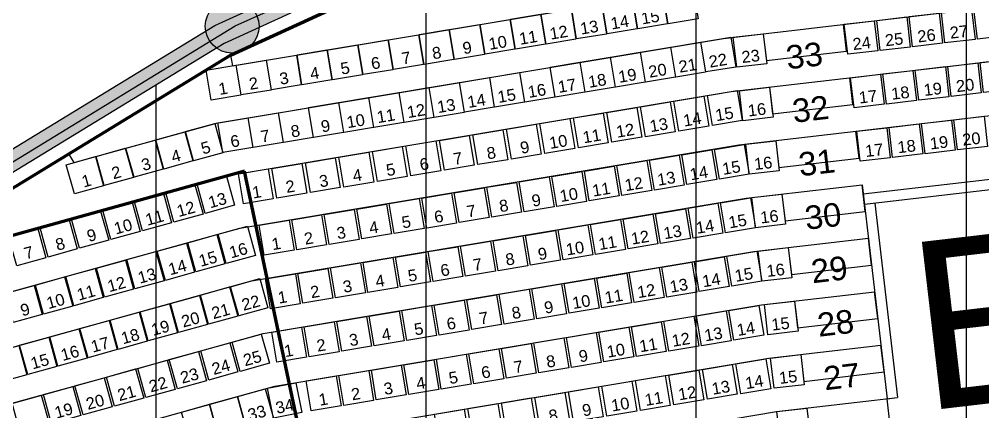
# Model space of a CAD drawing. Header units: millimetres. Extents: x -76108 to 202332, y 27411 to 140378.
# Drawn here: x 90624 to 104948, y 125878 to 131708 of the extents above; entities that cross this region are included whole.
import ezdxf
from ezdxf.enums import TextEntityAlignment as Align

# ---------------------------------------------------------------- set-up
doc = ezdxf.new("R2010")
doc.units = ezdxf.units.MM
doc.header["$LTSCALE"] = 100
for name, color, linetype in [('_insida yttervägg arena', 6, 'CONTINUOUS'), ('A-3312-EA-', 7, 'CONTINUOUS'), ('A-3312-FYLL', 7, 'CONTINUOUS'), ('A-3320-EA-', 3, 'CONTINUOUS'), ('A-3320-FYLL', 3, 'CONTINUOUS'), ('C-RADER', 252, 'CONTINUOUS'), ('C-STOLAR', 1, 'CONTINUOUS'), ('C-STOLNUMMER', 7, 'CONTINUOUS'), ('E-RADER', 252, 'CONTINUOUS'), ('E-RADNUMMER', 4, 'CONTINUOUS'), ('E-STOLAR', 1, 'CONTINUOUS'), ('E-STOLNUMMER', 7, 'CONTINUOUS'), ('E-TRAPPA', 254, 'CONTINUOUS'), ('G-STOLAR_TELE_2', 3, 'CONTINUOUS'), ('LINOR_HÄNG', 40, 'CONTINUOUS'), ('SEKTIONS_NR', 4, 'CONTINUOUS')]:
    doc.layers.add(name, color=color, linetype=linetype)
doc.layers.add('SEKTIONER', color=4, linetype='CONTINUOUS', lineweight=70)
doc.styles.add('ARIAL', font='arial.ttf')

# ---------------------------------------------------------------- blocks, each defined once
blk = doc.blocks.new('*U32')
at = {"layer": 'G-STOLAR_TELE_2'}
blk.add_circle((0, 0), 400, dxfattribs=at)

msp = doc.modelspace()

# ---------------------------------------------------------------- hatches: boundary and pattern name
at = {"layer": 'A-3312-FYLL'}
msp.add_hatch(color=256, dxfattribs=at).paths.add_polyline_path([(122475.6, 138108.9), (118752.6, 138108.9), (115029.6, 138108.9), (107672.7, 136974.1), (100547, 134829), (93531.7, 131615.3), (86845.2, 127542.4), (80332, 122511.2), (76121.3, 118536.8), (76355.9, 118345.7), (80475.7, 122234.3), (87014.8, 127294.4), (93672.7, 131349.9), (100653.2, 134547.7), (107739.1, 136680.8), (107924.6, 136709.4), (115052.6, 137808.9), (118752.6, 137808.9), (122452.6, 137808.9), (129766.1, 136680.8), (136852, 134547.7), (143832.5, 131349.9), (150490.4, 127294.4), (157029.5, 122234.3), (161149.3, 118345.7), (161383.9, 118536.8), (157173.2, 122511.2), (150660, 127542.4), (143973.5, 131615.3), (136958.2, 134829), (129832.5, 136974.1)])
at = {"layer": 'A-3320-FYLL'}
msp.add_hatch(color=256, dxfattribs=at).paths.add_polyline_path([(94189.5, 131605.2, 1), (93389.5, 131605.2, 1)])

# ---------------------------------------------------------------- linework, layer by layer
at = {"layer": '_insida yttervägg arena', "color": 9}
msp.add_lwpolyline([(74557, 113491), (77541.2, 117380.2), (76272.7, 118453.5), (80813.5, 122711.6), (86959.7, 127411.5), (93832, 131612.2), (100713.1, 134688.2), (107535.6, 136865.9), (114968.5, 137946.5), (122659.7, 137967.8), (130049.6, 136760.8), (136914.6, 134715.8), (144135, 131340.6), (150884.1, 127310.9)], dxfattribs=at)
at = {"layer": 'A-3312-EA-'}
for p, q in [((93531.7, 131615.3), (100547, 134829)), ((100653.2, 134547.7), (93672.7, 131349.9)), ((86844.5, 127541.9), (93531.7, 131615.3)), ((93672.7, 131349.9), (87014.8, 127294.4))]:
    msp.add_line(p, q, dxfattribs=at)
at = {"layer": 'C-RADER'}
for p, q in [((93766.7, 131173), (87127.9, 127129.1)), ((89008.9, 128075.5), (93728.6, 129384.9)), ((86958.3, 126676.4), (93901.8, 128602.8)), ((87221.4, 125919.1), (94075.1, 127820.6)), ((87484.4, 125161.9), (94248.3, 127038.5)), ((87747.5, 124404.7), (94421.5, 126256.3))]:
    msp.add_line(p, q, dxfattribs=at)
at = {"layer": 'C-STOLAR'}
for points in [[(93823.5, 128944.3), (93389.9, 128824), (93269.6, 129257.6), (93703.2, 129377.9)], [(93356.1, 128814.6), (92922.5, 128694.3), (92802.2, 129127.9), (93235.8, 129248.2)], [(92888.8, 128685), (92455.2, 128564.7), (92334.9, 128998.3), (92768.5, 129118.6)], [(92421.4, 128555.3), (91987.8, 128435), (91867.5, 128868.6), (92301.1, 128988.9)], [(91954.1, 128425.6), (91520.5, 128305.3), (91400.2, 128739), (91833.8, 128859.3)], [(91486.7, 128296), (91053.1, 128175.7), (90932.8, 128609.3), (91366.4, 128729.6)], [(94135.5, 128200.6), (93701.9, 128080.3), (93581.6, 128513.9), (94015.2, 128634.2)], [(91019.4, 128166.3), (90585.8, 128046), (90465.5, 128479.6), (90899.1, 128599.9)], [(93682.6, 128075), (93249, 127954.7), (93128.7, 128388.3), (93562.3, 128508.6)], [(93229.7, 127949.3), (92796.1, 127829), (92675.8, 128262.6), (93109.4, 128382.9)], [(92776.8, 127823.7), (92343.2, 127703.4), (92222.9, 128137), (92656.5, 128257.3)], [(92323.9, 127698), (91890.3, 127577.7), (91770, 128011.3), (92203.6, 128131.6)], [(91871, 127572.4), (91437.4, 127452.1), (91317.1, 127885.7), (91750.7, 128006)], [(91418.1, 127446.7), (90984.5, 127326.4), (90864.2, 127760), (91297.8, 127880.3)], [(94320.3, 127421.7), (93886.7, 127301.4), (93766.4, 127735), (94200, 127855.3)], [(90965.2, 127321.1), (90531.6, 127200.8), (90411.3, 127634.4), (90844.9, 127754.7)], [(93872.2, 127297.4), (93438.6, 127177.1), (93318.3, 127610.7), (93751.9, 127731)], [(93424.1, 127173.1), (92990.5, 127052.7), (92870.2, 127486.4), (93303.8, 127606.7)], [(92528, 126924.4), (92094.4, 126804.1), (91974.1, 127237.7), (92407.7, 127358)], [(92976.1, 127048.7), (92542.4, 126928.4), (92422.1, 127362.1), (92855.8, 127482.4)], [(92079.9, 126800.1), (91646.3, 126679.8), (91526, 127113.4), (91959.6, 127233.7)], [(91631.8, 126675.8), (91198.2, 126555.5), (91077.9, 126989.1), (91511.5, 127109.4)], [(91183.8, 126551.5), (90750.1, 126431.2), (90629.8, 126864.8), (91063.5, 126985.1)], [(94343.2, 126597.8), (93909.6, 126477.5), (93789.3, 126911.1), (94222.9, 127031.4)], [(90735.7, 126427.2), (90302.1, 126306.9), (90181.8, 126740.5), (90615.4, 126860.8)], [(93408.5, 126338.5), (92974.9, 126218.2), (92854.6, 126651.8), (93288.2, 126772.1)], [(93875.9, 126468.2), (93442.2, 126347.9), (93321.9, 126781.5), (93755.6, 126901.8)], [(92941.2, 126208.8), (92507.6, 126088.5), (92387.2, 126522.2), (92820.9, 126642.5)], [(92473.8, 126079.2), (92040.2, 125958.9), (91919.9, 126392.5), (92353.5, 126512.8)], [(92006.5, 125949.5), (91572.9, 125829.2), (91452.6, 126262.8), (91886.2, 126383.1)], [(91539.1, 125819.9), (91105.5, 125699.6), (90985.2, 126133.2), (91418.8, 126253.5)], [(94401.4, 125783.7), (93987, 125668.8), (93866.7, 126102.4), (94281.1, 126217.4)], [(94823.2, 125867.3), (94401.4, 125783.7), (94313.9, 126225.2), (94735.7, 126308.7)], [(91071.8, 125690.2), (90638.2, 125569.9), (90517.9, 126003.5), (90951.5, 126123.8)], [(93987, 125668.8), (93572.7, 125553.8), (93452.4, 125987.5), (93866.7, 126102.4)], [(93572.7, 125553.8), (93158.4, 125438.9), (93038, 125872.5), (93452.4, 125987.5)]]:
    msp.add_lwpolyline(points, close=True, dxfattribs=at)
at = {"layer": 'E-RADER'}
for p, q in [((100724, 134360.1), (93766.7, 131173)), ((93792.6, 131017.7), (100983.7, 132217.5)), ((101096, 131425.2), (107958.4, 132226.5)), ((93555.3, 130167.1), (101096, 131425.2)), ((101208.3, 130632.9), (108029.3, 131429.3)), ((93766.7, 131173), (93792.6, 131017.7)), ((93728.6, 129384.9), (101208.3, 130632.9)), ((101320.6, 129840.6), (108100.3, 130632.2)), ((91440.7, 129580.4), (93555.3, 130167.1)), ((93901.8, 128602.8), (101320.6, 129840.6)), ((91440.7, 129580.4), (91362.7, 129708.6)), ((101432.9, 129048.2), (103155.8, 129249.4)), ((94075.1, 127820.6), (101432.9, 129048.2)), ((101545.2, 128255.9), (103248.6, 128454.8)), ((94248.3, 127038.5), (101545.2, 128255.9)), ((101657.4, 127463.6), (103341.4, 127660.2)), ((94421.5, 126256.3), (101657.4, 127463.6)), ((101769.7, 126671.3), (103434.2, 126865.6)), ((94594.8, 125474.2), (101769.7, 126671.3)), ((101882, 125878.9), (103680.9, 126089)), ((94768, 124692), (101882, 125878.9))]:
    msp.add_line(p, q, dxfattribs=at)
at = {"layer": 'E-STOLAR'}
for points in [[(100262.3, 131640.9), (99818.4, 131566.9), (99744.3, 132010.8), (100188.2, 132084.8)], [(100716, 131716.6), (100272.1, 131642.6), (100198.1, 132086.5), (100641.9, 132160.5)], [(99354.8, 131489.5), (98910.9, 131415.5), (98836.9, 131859.3), (99280.7, 131933.4)], [(99808.5, 131565.2), (99364.7, 131491.2), (99290.6, 131935), (99734.5, 132009.1)], [(98901.1, 131413.8), (98457.2, 131339.8), (98383.2, 131783.6), (98827, 131857.7)], [(104352.3, 131352.4), (103905.4, 131300.2), (103853.2, 131747.2), (104300.1, 131799.3)], [(104834.1, 131408.6), (104387.1, 131356.4), (104334.9, 131803.4), (104781.9, 131855.6)], [(105315.8, 131464.9), (104868.8, 131412.7), (104816.6, 131859.6), (105263.6, 131911.8)], [(97993.6, 131262.4), (97549.8, 131188.4), (97475.7, 131632.2), (97919.6, 131706.3)], [(98447.3, 131338.1), (98003.5, 131264.1), (97929.4, 131707.9), (98373.3, 131782)], [(103388.9, 131239.9), (102941.9, 131187.7), (102889.7, 131634.7), (103336.7, 131686.8)], [(103870.6, 131296.1), (103423.6, 131243.9), (103371.5, 131690.9), (103818.4, 131743.1)], [(97086.2, 131111), (96642.3, 131037), (96568.2, 131480.8), (97012.1, 131554.9)], [(97539.9, 131186.7), (97096, 131112.7), (97022, 131556.5), (97465.8, 131630.6)], [(96178.7, 130959.6), (95734.8, 130885.6), (95660.8, 131329.4), (96104.6, 131403.5)], [(96632.4, 131035.3), (96188.6, 130961.3), (96114.5, 131405.1), (96558.4, 131479.2)], [(100828.6, 130924.4), (100384.7, 130850.3), (100310.7, 131294.2), (100754.5, 131368.2)], [(101277.4, 130999.2), (100833.5, 130925.2), (100759.5, 131369.1), (101203.3, 131443.1)], [(101737.8, 131047.1), (101290.8, 130994.9), (101238.6, 131441.9), (101685.6, 131494.1)], [(95271.2, 130808.2), (94827.4, 130734.2), (94753.3, 131178), (95197.2, 131252.1)], [(95725, 130883.9), (95281.1, 130809.9), (95207.1, 131253.7), (95650.9, 131327.8)], [(99931, 130774.6), (99487.1, 130700.6), (99413.1, 131144.4), (99856.9, 131218.5)], [(100379.8, 130849.5), (99935.9, 130775.4), (99861.9, 131219.3), (100305.7, 131293.4)], [(94367.9, 130657.5), (93924, 130583.5), (93849.9, 131027.3), (94293.8, 131101.4)], [(94817.5, 130732.5), (94373.7, 130658.5), (94299.6, 131102.3), (94743.5, 131176.4)], [(99033.4, 130624.9), (98589.5, 130550.8), (98515.5, 130994.7), (98959.3, 131068.7)], [(99482.2, 130699.7), (99038.3, 130625.7), (98964.3, 131069.5), (99408.1, 131143.6)], [(105408.6, 130670.3), (104961.6, 130618.1), (104909.4, 131065), (105356.4, 131117.2)], [(93919.4, 130582.7), (93475.6, 130508.6), (93401.5, 130952.5), (93845.4, 131026.6)], [(98584.6, 130550), (98140.7, 130475.9), (98066.7, 130919.8), (98510.5, 130993.8)], [(103963.4, 130501.5), (103516.4, 130449.3), (103464.2, 130896.3), (103911.2, 130948.5)], [(104445.1, 130557.8), (103998.2, 130505.6), (103946, 130952.5), (104392.9, 131004.7)], [(104926.8, 130614), (104479.9, 130561.8), (104427.7, 131008.8), (104874.7, 131061)], [(97687, 130400.2), (97243.1, 130326.2), (97169.1, 130770), (97613, 130844.1)], [(98135.8, 130475.1), (97691.9, 130401), (97617.9, 130844.9), (98061.8, 130919)], [(103481.7, 130445.3), (103034.7, 130393.1), (102982.5, 130840.1), (103429.5, 130892.2)], [(96789.4, 130250.5), (96345.6, 130176.4), (96271.5, 130620.3), (96715.4, 130694.3)], [(97238.2, 130325.3), (96794.3, 130251.3), (96720.3, 130695.2), (97164.2, 130769.2)], [(101373.2, 130204.2), (100929.3, 130130.1), (100855.2, 130574), (101299.1, 130648)], [(101830.6, 130252.5), (101383.6, 130200.3), (101331.4, 130647.3), (101778.4, 130699.4)], [(95891.8, 130100.7), (95448, 130026.7), (95373.9, 130470.5), (95817.8, 130544.6)], [(96340.6, 130175.6), (95896.8, 130101.5), (95822.7, 130545.4), (96266.6, 130619.5)], [(100875, 130121.1), (100431.2, 130047), (100357.1, 130490.9), (100801, 130564.9)], [(94994.2, 129951), (94550.4, 129876.9), (94476.3, 130320.8), (94920.2, 130394.8)], [(95443, 130025.8), (94999.2, 129951.8), (94925.1, 130395.6), (95369, 130469.7)], [(99878.8, 129954.9), (99435, 129880.8), (99360.9, 130324.7), (99804.8, 130398.7)], [(100376.9, 130038), (99933.1, 129963.9), (99859, 130407.8), (100302.9, 130481.8)], [(94096.6, 129801.2), (93652.8, 129727.1), (93578.7, 130171), (94022.6, 130245.1)], [(94545.4, 129876.1), (94101.6, 129802), (94027.5, 130245.9), (94471.4, 130319.9)], [(98882.6, 129788.6), (98438.7, 129714.6), (98364.7, 130158.4), (98808.5, 130232.5)], [(99380.7, 129871.7), (98936.8, 129797.7), (98862.8, 130241.6), (99306.6, 130315.6)], [(104537.9, 129763.2), (104090.9, 129711), (104038.7, 130157.9), (104485.7, 130210.1)], [(105019.6, 129819.4), (104572.7, 129767.2), (104520.5, 130214.2), (104967.4, 130266.4)], [(93650.2, 129726.4), (93216.6, 129606.1), (93096.3, 130039.8), (93529.9, 130160.1)], [(97886.4, 129622.4), (97442.5, 129548.4), (97368.4, 129992.2), (97812.3, 130066.3)], [(98384.5, 129705.5), (97940.6, 129631.5), (97866.6, 130075.3), (98310.4, 130149.4)], [(103574.4, 129650.7), (103127.5, 129598.5), (103075.3, 130045.5), (103522.3, 130097.6)], [(104056.2, 129706.9), (103609.2, 129654.7), (103557, 130101.7), (104004, 130153.9)], [(93207, 129603.5), (92773.4, 129483.2), (92653.1, 129916.8), (93086.7, 130037.1)], [(97388.2, 129539.3), (96944.4, 129465.3), (96870.3, 129909.1), (97314.2, 129983.2)], [(92320.5, 129357.5), (91886.8, 129237.2), (91766.5, 129670.8), (92200.2, 129791.1)], [(92763.7, 129480.5), (92330.1, 129360.2), (92209.8, 129793.8), (92643.4, 129914.1)], [(96392, 129373.1), (95948.1, 129299), (95874.1, 129742.9), (96318, 129817)], [(96890.1, 129456.2), (96446.3, 129382.2), (96372.2, 129826), (96816.1, 129900.1)], [(101476.4, 129406.2), (101032.5, 129332.2), (100958.5, 129776), (101402.3, 129850.1)], [(101923.3, 129457.9), (101476.4, 129405.7), (101424.2, 129852.7), (101871.1, 129904.8)], [(91877.2, 129234.5), (91443.6, 129114.2), (91323.3, 129547.8), (91756.9, 129668.1)], [(95395.8, 129206.9), (94951.9, 129132.8), (94877.9, 129576.7), (95321.7, 129650.8)], [(95893.9, 129290), (95450, 129215.9), (95376, 129659.8), (95819.8, 129733.9)], [(100509.7, 129245), (100065.9, 129170.9), (99991.8, 129614.8), (100435.7, 129688.8)], [(100993.1, 129325.6), (100549.2, 129251.5), (100475.1, 129695.4), (100919, 129769.5)], [(94897.7, 129123.8), (94453.8, 129049.7), (94379.7, 129493.6), (94823.6, 129567.6)], [(99543.1, 129083.7), (99099.2, 129009.6), (99025.2, 129453.5), (99469, 129527.6)], [(100026.4, 129164.3), (99582.6, 129090.3), (99508.5, 129534.1), (99952.4, 129608.2)], [(94399.6, 129040.7), (93955.7, 128966.6), (93881.6, 129410.5), (94325.5, 129484.5)], [(98576.5, 128922.4), (98132.6, 128848.4), (98058.5, 129292.2), (98502.4, 129366.3)], [(99059.8, 129003), (98615.9, 128929), (98541.9, 129372.9), (98985.7, 129446.9)], [(97609.8, 128761.1), (97166, 128687.1), (97091.9, 129130.9), (97535.8, 129205)], [(98093.1, 128841.8), (97649.3, 128767.7), (97575.2, 129211.6), (98019.1, 129285.6)], [(97126.5, 128680.5), (96682.6, 128606.4), (96608.6, 129050.3), (97052.4, 129124.4)], [(102016.1, 128663.3), (101569.2, 128611.1), (101517, 129058.1), (101963.9, 129110.2)], [(96159.9, 128519.2), (95716, 128445.2), (95641.9, 128889), (96085.8, 128963.1)], [(96643.2, 128599.9), (96199.3, 128525.8), (96125.3, 128969.7), (96569.1, 129043.7)], [(101085.8, 128531), (100642, 128456.9), (100567.9, 128900.8), (101011.8, 128974.9)], [(101569.2, 128611.6), (101125.3, 128537.6), (101051.2, 128981.4), (101495.1, 129055.5)], [(95193.2, 128357.9), (94749.4, 128283.9), (94675.3, 128727.8), (95119.2, 128801.8)], [(95676.5, 128438.6), (95232.7, 128364.5), (95158.6, 128808.4), (95602.5, 128882.4)], [(100119.2, 128369.7), (99675.3, 128295.7), (99601.3, 128739.5), (100045.1, 128813.6)], [(100602.5, 128450.4), (100158.7, 128376.3), (100084.6, 128820.2), (100528.5, 128894.2)], [(94709.9, 128277.3), (94266, 128203.3), (94192, 128647.1), (94635.8, 128721.2)], [(99152.6, 128208.4), (98708.7, 128134.4), (98634.6, 128578.3), (99078.5, 128652.3)], [(99635.9, 128289.1), (99192, 128215), (99118, 128658.9), (99561.8, 128733)], [(98185.9, 128047.2), (97742.1, 127973.1), (97668, 128417), (98111.9, 128491)], [(98669.2, 128127.8), (98225.4, 128053.8), (98151.3, 128497.6), (98595.2, 128571.7)], [(97702.6, 127966.5), (97258.7, 127892.5), (97184.7, 128336.3), (97628.5, 128410.4)], [(96736, 127805.3), (96292.1, 127731.2), (96218, 128175.1), (96661.9, 128249.1)], [(97219.3, 127885.9), (96775.4, 127811.8), (96701.4, 128255.7), (97145.2, 128329.8)], [(101661.9, 127817), (101218.1, 127743), (101144, 128186.8), (101587.9, 128260.9)], [(102108.9, 127868.7), (101661.9, 127816.5), (101609.7, 128263.5), (102056.7, 128315.6)], [(95769.3, 127644), (95325.5, 127569.9), (95251.4, 128013.8), (95695.3, 128087.8)], [(96252.6, 127724.6), (95808.8, 127650.6), (95734.7, 128094.4), (96178.6, 128168.5)], [(100695.3, 127655.8), (100251.4, 127581.7), (100177.4, 128025.6), (100621.2, 128099.6)], [(101178.6, 127736.4), (100734.8, 127662.3), (100660.7, 128106.2), (101104.6, 128180.3)], [(94802.7, 127482.7), (94358.8, 127408.6), (94284.8, 127852.5), (94728.6, 127926.6)], [(95286, 127563.3), (94842.1, 127489.3), (94768.1, 127933.2), (95212, 128007.2)], [(99728.7, 127494.5), (99284.8, 127420.4), (99210.7, 127864.3), (99654.6, 127938.3)], [(100212, 127575.1), (99768.1, 127501.1), (99694.1, 127944.9), (100137.9, 128019)], [(98762, 127333.2), (98318.2, 127259.2), (98244.1, 127703), (98688, 127777.1)], [(99245.3, 127413.8), (98801.5, 127339.8), (98727.4, 127783.7), (99171.3, 127857.7)], [(98278.7, 127252.6), (97834.8, 127178.5), (97760.8, 127622.4), (98204.6, 127696.4)], [(97312.1, 127091.3), (96868.2, 127017.2), (96794.1, 127461.1), (97238, 127535.2)], [(97795.4, 127171.9), (97351.5, 127097.9), (97277.5, 127541.7), (97721.3, 127615.8)], [(102202.2, 127074.1), (101755.3, 127021.4), (101702.6, 127468.3), (102149.5, 127521)], [(96345.4, 126930), (95901.6, 126856), (95827.5, 127299.8), (96271.4, 127373.9)], [(96828.7, 127010.7), (96384.9, 126936.6), (96310.8, 127380.5), (96754.7, 127454.5)], [(101209.5, 126932.6), (100765.6, 126858.6), (100691.6, 127302.4), (101135.4, 127376.5)], [(101692.8, 127013.3), (101248.9, 126939.2), (101174.9, 127383.1), (101618.8, 127457.1)], [(95378.8, 126768.7), (94934.9, 126694.7), (94860.9, 127138.6), (95304.7, 127212.6)], [(95862.1, 126849.4), (95418.2, 126775.3), (95344.2, 127219.2), (95788.1, 127293.2)], [(100242.9, 126771.4), (99799, 126697.3), (99724.9, 127141.2), (100168.8, 127215.2)], [(100726.2, 126852), (100282.3, 126777.9), (100208.3, 127221.8), (100652.1, 127295.9)], [(94895.5, 126688.1), (94451.6, 126614), (94377.5, 127057.9), (94821.4, 127132)], [(99759.5, 126690.7), (99315.7, 126616.7), (99241.6, 127060.5), (99685.5, 127134.6)], [(98792.9, 126529.4), (98349, 126455.4), (98275, 126899.3), (98718.8, 126973.3)], [(99276.2, 126610.1), (98832.3, 126536), (98758.3, 126979.9), (99202.2, 127053.9)], [(97826.3, 126368.2), (97382.4, 126294.1), (97308.3, 126738), (97752.2, 126812)], [(98309.6, 126448.8), (97865.7, 126374.7), (97791.7, 126818.6), (98235.5, 126892.7)], [(96859.6, 126206.9), (96415.8, 126132.8), (96341.7, 126576.7), (96785.6, 126650.8)], [(97342.9, 126287.5), (96899.1, 126213.5), (96825, 126657.3), (97268.9, 126731.4)], [(101797.2, 126219.6), (101353.3, 126145.6), (101279.3, 126589.4), (101723.1, 126663.5)], [(102294.5, 126279.5), (101847.5, 126227.3), (101795.3, 126674.3), (102242.3, 126726.4)], [(95893, 126045.6), (95449.1, 125971.6), (95375.1, 126415.4), (95818.9, 126489.5)], [(96376.3, 126126.3), (95932.4, 126052.2), (95858.4, 126496.1), (96302.2, 126570.1)], [(100801, 126053.4), (100357.1, 125979.4), (100283.1, 126423.2), (100726.9, 126497.3)], [(101299.1, 126136.5), (100855.2, 126062.5), (100781.2, 126506.3), (101225, 126580.4)], [(95409.7, 125965), (94965.8, 125890.9), (94891.7, 126334.8), (95335.6, 126408.8)], [(100302.9, 125970.3), (99859, 125896.3), (99784.9, 126340.1), (100228.8, 126414.2)], [(99306.6, 125804.1), (98862.8, 125730), (98788.7, 126173.9), (99232.6, 126248)], [(99804.7, 125887.2), (99360.9, 125813.1), (99286.8, 126257), (99730.7, 126331.1)], [(98310.4, 125637.9), (97866.5, 125563.8), (97792.5, 126007.7), (98236.3, 126081.7)], [(98808.5, 125721), (98364.6, 125646.9), (98290.6, 126090.8), (98734.5, 126164.9)], [(97314.2, 125471.7), (96870.3, 125397.6), (96796.3, 125841.5), (97240.1, 125915.5)], [(97812.3, 125554.8), (97368.4, 125480.7), (97294.4, 125924.6), (97738.2, 125998.6)], [(102387.2, 125484.9), (101940.3, 125432.7), (101888.1, 125879.7), (102335.1, 125931.8)]]:
    msp.add_lwpolyline(points, close=True, dxfattribs=at)
at = {"layer": 'E-TRAPPA'}
for p, q in [((103171.6, 129114.2), (106533.4, 129506.7)), ((103189.6, 128960.2), (106551.4, 129352.7)), ((103155.8, 129249.4), (103527, 126071)), ((103343.6, 128978.2), (103680.9, 126089)), ((103527, 126071), (103680.9, 126089))]:
    msp.add_line(p, q, dxfattribs=at)
for points in [[(101685.6, 131494.1), (101732, 131096.8), (102923.9, 131235.9), (102877.5, 131633.2)], [(101778.4, 130699.4), (101824.8, 130302.1), (103016.7, 130441.3), (102970.3, 130838.6)], [(101871.1, 129904.8), (101917.5, 129507.5), (103109.4, 129646.7), (103063, 130044)], [(101963.9, 129110.2), (102010.3, 128712.9), (103202.2, 128852.1), (103155.8, 129249.4)], [(102056.7, 128315.6), (102103.1, 127918.3), (103295, 128057.5), (103248.6, 128454.8)], [(102149.5, 127521), (102195.9, 127123.7), (103387.8, 127262.9), (103341.4, 127660.2)], [(102242.3, 126726.4), (102288.7, 126329.1), (103480.6, 126468.3), (103434.2, 126865.6)], [(102335.1, 125931.8), (102381.4, 125534.5), (103573.3, 125673.7), (103527, 126071)]]:
    msp.add_lwpolyline(points, dxfattribs=at)
at = {"layer": 'LINOR_HÄNG'}
for p, q in [((104700.1, 135765.9), (104700.1, 32434.1)), ((100685.1, 134557.3), (100685.1, 33642.7)), ((96670.1, 132723), (96670.1, 35477)), ((92655.1, 130730.1), (92655.1, 37469.9))]:
    msp.add_line(p, q, dxfattribs=at)
at = {"layer": 'SEKTIONER'}
for p, q in [((93972.4, 129452.6), (88407.9, 127908.8)), ((99645.3, 102672.4), (93972.4, 129452.6))]:
    msp.add_line(p, q, dxfattribs=at)
msp.add_lwpolyline([(76512.3, 118218.3), (80571.6, 122049.8), (87127.9, 127129.1), (93766.7, 131173), (100724, 134360.1), (107783.4, 136485.2), (107846.1, 136494.9)], dxfattribs=at)

# ---------------------------------------------------------------- block references
at = {"layer": 'A-3320-EA-'}
msp.add_blockref('*U32', (93789.5, 131605.2), dxfattribs=at)

# ---------------------------------------------------------------- texts
at = {"layer": 'C-STOLNUMMER', "style": 'ARIAL'}
for s, rotation, p in [('13', 15.50621, (93606.7, 128884.1)), ('12', 15.50621, (93139.3, 128754.5)), ('11', 15.50621, (92672, 128624.8)), ('10', 15.50621, (92204.6, 128495.1)), ('9', 15.50621, (91737.3, 128365.5)), ('8', 15.50621, (91269.9, 128235.8)), ('16', 15.50621, (93918.7, 128140.5)), ('7', 15.50621, (90802.6, 128106.2)), ('15', 15.50621, (93465.8, 128014.8)), ('14', 15.50621, (93012.9, 127889.2)), ('13', 15.50621, (92560, 127763.5)), ('12', 15.50621, (92107.1, 127637.9)), ('10', 15.50621, (91201.3, 127386.6)), ('11', 15.50621, (91654.2, 127512.2)), ('9', 15.50621, (90748.4, 127260.9)), ('22', 15.50621, (94103.5, 127361.5)), ('20', 15.50621, (93207.3, 127112.9)), ('21', 15.50621, (93655.4, 127237.2)), ('19', 15.50621, (92759.3, 126988.6)), ('18', 15.50621, (92311.2, 126864.3)), ('17', 15.50621, (91863.1, 126740)), ('16', 15.50621, (91415, 126615.6)), ('25', 15.50621, (94126.4, 126537.7)), ('15', 15.50621, (90967, 126491.3)), ('24', 15.50621, (93659.1, 126408)), ('23', 15.50621, (93191.7, 126278.3)), ('22', 15.50621, (92724.4, 126148.7)), ('21', 15.50621, (92257, 126019)), ('20', 15.50621, (91789.7, 125889.4)), ('34', 12.82145, (94601.2, 125823.3)), ('19', 15.50621, (91322.3, 125759.7)), ('33', 15.50621, (94194.2, 125726.3))]:
    msp.add_text(s, height=175, rotation=rotation, dxfattribs=at).set_placement(p, align=Align.BOTTOM_CENTER)
at = {"layer": 'E-RADNUMMER', "style": 'ARIAL'}
for s, p in [('33', (102046, 130963.7)), ('32', (102138.8, 130169.1)), ('31', (102231.5, 129374.5)), ('30', (102324.3, 128579.9)), ('29', (102417.1, 127785.3)), ('28', (102509.9, 126990.7)), ('27', (102602.7, 126196.1))]:
    msp.add_text(s, height=350, rotation=6.65999, dxfattribs=at).set_placement(p)
at = {"layer": 'E-STOLNUMMER', "style": 'ARIAL'}
for s, rotation, p in [('15', 9.47212, (100029, 131602)), ('13', 9.47212, (99121.5, 131450.6)), ('14', 9.47212, (99575.3, 131526.3)), ('11', 9.47212, (98214.1, 131299.2)), ('12', 9.47212, (98667.8, 131374.9)), ('25', 6.65999, (103647.1, 131270)), ('26', 6.65999, (104128.9, 131326.3)), ('27', 6.65999, (104610.6, 131382.5)), ('9', 9.47212, (97306.6, 131147.8)), ('10', 9.47212, (97760.4, 131223.5)), ('24', 6.65999, (103165.4, 131213.8)), ('7', 9.47212, (96399.2, 130996.4)), ('8', 9.47212, (96852.9, 131072.1)), ('23', 6.65999, (101514.3, 131021)), ('5', 9.47212, (95491.7, 130845)), ('6', 9.47212, (95945.4, 130920.7)), ('21', 9.47212, (100586, 130883.9)), ('22', 9.47212, (101034.8, 130958.8)), ('3', 9.47212, (94584.3, 130693.6)), ('4', 9.47212, (95038, 130769.3)), ('19', 9.47212, (99688.4, 130734.1)), ('20', 9.47212, (100137.2, 130809)), ('2', 9.47212, (94130.5, 130617.9)), ('17', 9.47212, (98790.8, 130584.4)), ('18', 9.47212, (99239.6, 130659.3)), ('20', 6.65999, (104703.4, 130587.9)), ('1', 9.47212, (93676.8, 130542.2)), ('15', 9.47212, (97893.2, 130434.6)), ('16', 9.47212, (98342, 130509.5)), ('17', 6.65999, (103258.2, 130419.2)), ('18', 6.65999, (103739.9, 130475.4)), ('19', 6.65999, (104221.6, 130531.7)), ('13', 9.47212, (96995.6, 130284.9)), ('14', 9.47212, (97444.4, 130359.7)), ('11', 9.47212, (96098, 130135.1)), ('12', 9.47212, (96546.8, 130210)), ('15', 9.47212, (101130.5, 130163.7)), ('16', 6.65999, (101607.1, 130226.4)), ('9', 9.47212, (95200.4, 129985.4)), ('10', 9.47212, (95649.2, 130060.2)), ('13', 9.47212, (100155, 130000.9)), ('14', 9.47212, (100653.1, 130084)), ('7', 9.47212, (94302.8, 129835.6)), ('8', 9.47212, (94751.6, 129910.5)), ('11', 9.47212, (99158.8, 129834.7)), ('12', 9.47212, (99656.9, 129917.8)), ('6', 9.47212, (93854, 129760.7)), ('10', 9.47212, (98660.7, 129751.6)), ('19', 6.65999, (104314.4, 129737.1)), ('20', 6.65999, (104796.1, 129793.3)), ('5', 15.50621, (93433.4, 129666.3)), ('8', 9.47212, (97664.4, 129585.4)), ('9', 9.47212, (98162.5, 129668.5)), ('17', 6.65999, (103351, 129624.6)), ('18', 6.65999, (103832.7, 129680.8)), ('3', 15.50621, (92546.9, 129420.3)), ('4', 15.50621, (92990.2, 129543.3)), ('6', 9.47212, (96668.2, 129419.2)), ('7', 9.47212, (97166.3, 129502.3)), ('16', 6.65999, (101699.9, 129431.8)), ('2', 15.50621, (92103.7, 129297.4)), ('5', 9.47212, (96170.1, 129336.1)), ('14', 9.47212, (100750.4, 129285.1)), ('15', 9.47212, (101233.8, 129365.8)), ('1', 15.50621, (91660.4, 129174.4)), ('3', 9.47212, (95173.9, 129169.9)), ('4', 9.47212, (95672, 129253)), ('12', 9.47212, (99783.8, 129123.8)), ('13', 9.47212, (100267.1, 129204.5)), ('1', 9.47212, (94177.6, 129003.7)), ('2', 9.47212, (94675.7, 129086.8)), ('10', 9.47212, (98817.2, 128962.6)), ('11', 9.47212, (99300.5, 129043.2)), ('9', 9.47212, (98333.8, 128881.9)), ('7', 9.47212, (97367.2, 128720.7)), ('8', 9.47212, (97850.5, 128801.3)), ('5', 9.47212, (96400.6, 128559.4)), ('6', 9.47212, (96883.9, 128640)), ('15', 9.47212, (101326.5, 128571.2)), ('16', 6.65999, (101792.6, 128637.2)), ('4', 9.47212, (95917.2, 128478.7)), ('13', 9.47212, (100359.9, 128409.9)), ('14', 9.47212, (100843.2, 128490.5)), ('2', 9.47212, (94950.6, 128317.5)), ('3', 9.47212, (95433.9, 128398.1)), ('12', 9.47212, (99876.6, 128329.2)), ('1', 9.47212, (94467.3, 128236.8)), ('10', 9.47212, (98909.9, 128168)), ('11', 9.47212, (99393.3, 128248.6)), ('8', 9.47212, (97943.3, 128006.7)), ('9', 9.47212, (98426.6, 128087.3)), ('6', 9.47212, (96976.7, 127845.4)), ('7', 9.47212, (97460, 127926.1)), ('16', 6.65999, (101885.4, 127842.6)), ('5', 9.47212, (96493.3, 127764.8)), ('14', 9.47212, (100936, 127695.9)), ('15', 9.47212, (101419.3, 127776.6)), ('3', 9.47212, (95526.7, 127603.5)), ('4', 9.47212, (96010, 127684.1)), ('12', 9.47212, (99969.4, 127534.6)), ('13', 9.47212, (100452.7, 127615.3)), ('1', 9.47212, (94560.1, 127442.2)), ('2', 9.47212, (95043.4, 127522.9)), ('11', 9.47212, (99486, 127454)), ('9', 9.47212, (98519.4, 127292.7)), ('10', 9.47212, (99002.7, 127373.4)), ('7', 9.47212, (97552.8, 127131.5)), ('8', 9.47212, (98036.1, 127212.1)), ('5', 9.47212, (96586.1, 126970.2)), ('6', 9.47212, (97069.4, 127050.8)), ('14', 9.47212, (101450.2, 126972.8)), ('15', 6.73119, (101958, 127045.3)), ('4', 9.47212, (96102.8, 126889.5)), ('13', 9.47212, (100966.9, 126892.2)), ('2', 9.47212, (95136.2, 126728.3)), ('3', 9.47212, (95619.5, 126808.9)), ('11', 9.47212, (100000.2, 126730.9)), ('12', 9.47212, (100483.5, 126811.5)), ('1', 9.47212, (94652.8, 126647.6)), ('9', 9.47212, (99033.6, 126569.6)), ('10', 9.47212, (99516.9, 126650.2)), ('7', 9.47212, (98067, 126408.3)), ('8', 9.47212, (98550.3, 126489)), ('6', 9.47212, (97583.6, 126327.7)), ('15', 6.65999, (102071, 126253.4)), ('4', 9.47212, (96617, 126166.4)), ('5', 9.47212, (97100.3, 126247)), ('13', 9.47212, (101077.2, 126099.5)), ('14', 9.47212, (101575.3, 126182.6)), ('2', 9.47212, (95650.4, 126005.1)), ('3', 9.47212, (96133.7, 126085.8)), ('12', 9.47212, (100579, 126016.4)), ('1', 9.47212, (95167, 125924.5)), ('10', 9.47212, (99582.8, 125850.2)), ('11', 9.47212, (100080.9, 125933.3)), ('8', 9.47212, (98586.6, 125684)), ('9', 9.47212, (99084.7, 125767.1))]:
    msp.add_text(s, height=175, rotation=rotation, dxfattribs=at).set_placement(p, align=Align.BOTTOM_CENTER)
at = {"layer": 'SEKTIONS_NR', "style": 'ARIAL'}
msp.add_text('E', height=2500, rotation=6.66, dxfattribs=at).set_placement((104049.3, 125885.1))

doc.saveas('drawing.dxf')
